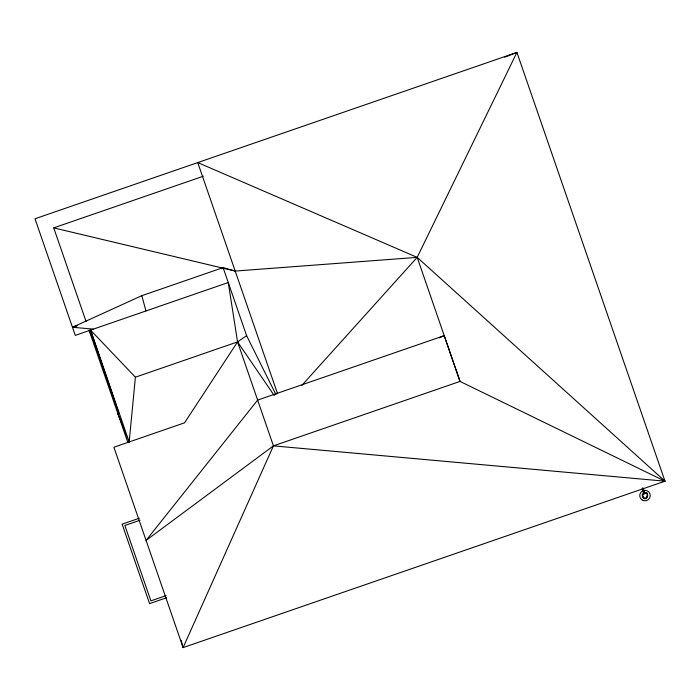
<?xml version="1.0" encoding="UTF-8"?>
<svg xmlns="http://www.w3.org/2000/svg" width="700" height="700" viewBox="0 0 700 700"><rect width="100%" height="100%" fill="white"/><g stroke="black" fill="none" stroke-linecap="round" stroke-linejoin="round"><path stroke-width="1.05" d="M92.304 339.561L93.188 339.255L90.545 330.085L129.185 441.945L117.95 413.849L118.843 413.534L93.188 339.255L89.197 330.566L90.545 330.085L135.398 377.195L129.185 441.945L127.82 442.418L89.084 330.251M665 481.189L460.023 381.421L273.429 445.865L183.094 647.605L665 481.189L516.924 52.395L35 218.768L75.267 335.379L228.261 282.529L237.554 341.906L273.429 445.865L665 481.189L417.183 257.364L197.732 162.566L277.576 393.776M301.901 385.315L417.183 257.364L516.924 52.395L504.752 57.199M273.429 445.865L146.072 540.4L257.635 400.094L444.203 335.659L460.023 381.421L417.183 257.364L235.218 271.066L53.734 227.876L86.039 321.431M93.38 329.123L72.468 327.267L141.829 295.68L223.107 267.61L246.61 335.668L237.554 341.906L135.398 377.195M642.722 490.149L642.39 489.186L643.536 489.764L644.026 493.938C641.226 489.055 644.359 488.119 644.026 493.938L642.39 489.186L643.23 488.889M439.206 337.873L444.203 335.659M53.734 227.876L203.367 176.207M77.446 325.544L72.468 327.267L77.621 325.491M117.95 413.849L118.843 413.543L90.545 330.085M139.309 518.236L122.133 524.16L149.572 603.61L166.74 597.678M140.009 520.249L124.862 525.481L150.894 600.863L166.04 595.63M223.107 267.61L235.218 271.066M274.251 395.553L237.554 341.906L184.564 422.817L113.899 447.23L183.094 647.605L181.125 640.246M246.61 335.668L275.949 394.616M642.74 490.219L643.134 491.059M642.88 487.865L644.84 493.535L643.536 489.764M141.829 295.68L145.941 310.957M642.215 488.189L642.722 490.166M642.364 494.821C645.89 506.765 651.674 486.526 642.364 494.821M642.416 494.655C645.155 506.774 652.234 487.008 642.416 494.655M642.005 499.887A5.25 5.25 0 0 0 650.221 495.994A5.25 5.25 0 0 0 642.74 490.823A5.25 5.25 0 0 0 642.005 499.887M643.44 497.814A2.73 2.73 0 0 0 647.71 495.793A2.73 2.73 0 0 0 643.816 493.097A2.73 2.73 0 0 0 643.44 497.814"/></g></svg>
